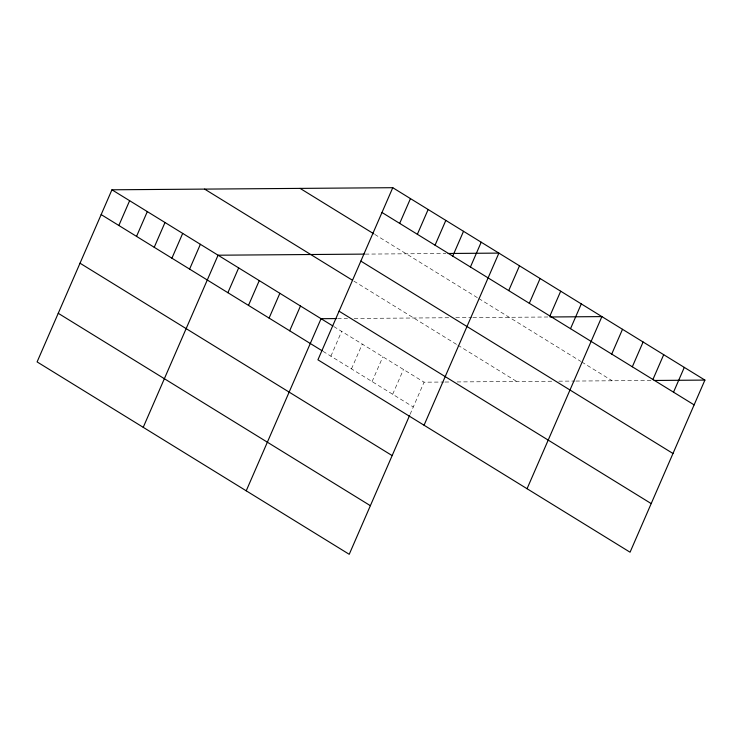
<?xml version="1.0" encoding="UTF-8"?>
<svg xmlns="http://www.w3.org/2000/svg" width="742" height="742" viewBox="0 0 742 742"><rect width="100%" height="100%" fill="white"/><g stroke="black" fill="none" stroke-linecap="round" stroke-linejoin="round"><path stroke-width="0.56" stroke-dasharray="3.71 2.78" d="M330.886 356.188L341.663 331.396M351.485 368.885L362.263 344.093M372.085 381.583L382.863 356.791M392.685 394.28L403.462 369.488M410.076 414.37L424.072 382.186L443.929 382.037M365.296 254.107L445.942 253.504M337.61 318.568L347.544 318.494M354.166 318.448L448.975 317.743M455.801 317.687L471.708 317.567M472.849 317.567L547.837 317.001M445.033 382.028L449.439 382M457.165 381.935L554.255 381.212M558.8 381.175L574.716 381.063M575.848 381.054L651.94 380.479M374.775 234.416L477.829 297.941M478.813 298.544L580.838 361.428M581.811 362.031L612.224 380.776M353.897 281.116L456.905 344.613M457.888 345.215L516.738 381.49M333.817 326.554L424.072 382.186M323.039 351.346L413.285 406.978"/><path stroke-width="1.11" d="M392.768 187.698L317.928 359.814L630.06 552.206L704.9 380.089L392.768 187.698L111.94 189.794L37.1 361.911L349.232 554.302L409.612 415.427M118.85 225.485L129.627 200.692M136.537 236.392L147.315 211.6M154.225 247.29L165.002 222.498M171.912 258.188L182.69 233.405M189.6 269.096L200.377 244.303M143.225 427.327L218.065 255.211L364.164 254.116M227.887 292.691L238.664 267.908M248.487 305.389L259.264 280.606M269.086 318.086L279.864 293.303M289.686 330.784L300.464 306.001M246.223 490.814L321.063 318.698L336.506 318.578M399.678 223.388L410.456 198.596M417.366 234.286L428.143 209.504M435.053 245.194L445.831 220.402M452.741 256.092L463.518 231.309M470.428 266.999L481.206 242.207M424.053 425.231L498.893 253.105L448.149 253.486M508.715 290.595L519.493 265.803M529.315 303.293L540.093 278.51M549.915 315.99L560.692 291.207M570.515 328.687L581.301 303.905M527.061 488.718L601.901 316.602L550.045 316.982M611.723 354.082L622.501 329.3M632.323 366.78L643.101 341.997M652.923 379.487L663.7 354.695M673.523 392.184L684.3 367.392M654.147 380.47L704.9 380.089M381.991 212.49L694.122 404.882M300.093 188.385L373.792 233.813M360.853 261.101L672.985 453.492M204.616 189.099L351.94 279.91M339.075 311.195L651.198 503.586M111.94 189.794L332.833 325.951M101.162 214.586L322.056 350.743M80.025 263.206L392.147 455.597M58.238 313.291L370.369 505.682"/></g></svg>
